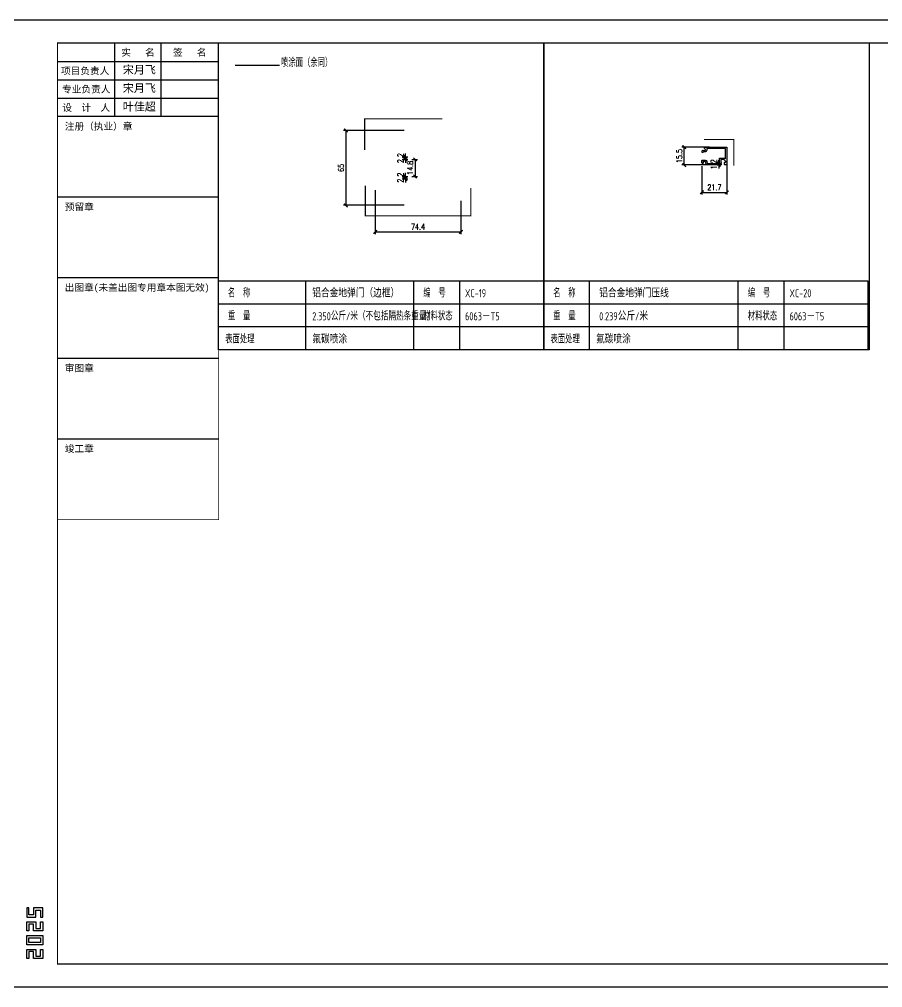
# Model space of a CAD drawing. Extents: x -51737 to 14768, y -80661 to -36245.
# Drawn here: x -49354 to -48604, y -80661 to -79820 of the extents above; entities that cross this region are included whole.
import ezdxf
from ezdxf.enums import TextEntityAlignment as Align

# ---------------------------------------------------------------- set-up
doc = ezdxf.new("R2010")
doc.units = 0
doc.linetypes.add('DASHED2', pattern=[9.525, 6.35, -3.175])
for name, color, linetype in [('!ZN5-铝材断面-6', 6, 'Continuous'), ('0-cxFrame', 155, 'Continuous'), ('0-symbol', 71, 'Continuous'), ('0-text', 7, 'Continuous'), ('0-细实线', 6, 'Continuous'), ('DIM', 173, 'Continuous'), ('qianming', 155, 'Continuous'), ('TEXT', 7, 'Continuous')]:
    doc.layers.add(name, color=color, linetype=linetype)
doc.layers.add('0-cxText', color=131, linetype='Continuous', lineweight=25)
doc.layers.add('0-图框', color=7, linetype='Continuous', lineweight=20)
doc.styles.add('CHINESE', font='ros1.shx', dxfattribs={"width": 0.8, "bigfont": 'hztxt.shx'})
doc.styles.add('cx_biaoti', font='')
doc.styles.add('cx_tuming', font='simhei.ttf')
doc.styles.add('cx_tuqian1', font='')
doc.styles.add('DHTEXT-1', font='ROMANS.shx', dxfattribs={"width": 0.7, "bigfont": 'CHINESE.shx'})
doc.styles.add('图框宋体', font='', dxfattribs={"width": 0.75})
doc.styles.add('样式 1', font='romans.shx', dxfattribs={"width": 0.7, "bigfont": 'chinese.shx'})
doc.styles.add('黑体', font='simhei.ttf', dxfattribs={"height": 12})
doc.styles.get('cx_biaoti').set_extended_font_data('SimSun')
doc.styles.get('cx_tuqian1').set_extended_font_data('SimSun')
doc.styles.get('图框宋体').set_extended_font_data('SimSun')
doc.dimstyles.new('ZN2', dxfattribs={"dimscale": 2, "dimtxt": 2.5, "dimasz": 1.5, "dimexe": 1, "dimexo": 2, "dimgap": 0.9, "dimtad": 1, "dimdec": 1, "dimdsep": 46, "dimtxsty": 'DHTEXT-1', "dimblk": 'ARCHTICK', "dimcen": 2.5, "dimclrd": 173, "dimclre": 173, "dimclrt": 7, "dimazin": 2, "dimtfac": 1, "dimtdec": 1, "dimtix": 1, "dimtmove": 2, "dimatfit": 3, "dimfxl": 0, "dimtolj": 1, "dimtzin": 0, "dimarcsym": 0})

# ---------------------------------------------------------------- blocks, each defined once
blk = doc.blocks.new('zjcx_lan_xinxi(Dragon)')
for p, q in [((7000, -3200), (0, -3200)), ((7000, -6700), (0, -6700)), ((7000, -10200), (0, -10200)), ((7000, -13700), (0, -13700)), ((7000, -17200), (0, -17200))]:
    blk.add_line(p, q)
at = {"const_width": 25}
blk.add_lwpolyline([(0, -20700), (7000, -20700), (7000, 0), (0, 0)], close=True, dxfattribs=at)
for points in [[(2500, -3200), (2500, 0)], [(4500, -3200), (4500, 0)], [(0, -800), (7000, -800)], [(0, -1600), (7000, -1600)], [(0, -2400), (7000, -2400)]]:
    blk.add_lwpolyline(points)
for points in [[(7000, -3200), (7000, 0)], [(0, -3200), (7000, -3200)], [(0, -20700), (7000, -20700), (7000, -3200)], [(0, -20700), (7000, -20700)]]:
    blk.add_lwpolyline(points, dxfattribs=at)
at = {"style": '图框宋体'}
for s, p in [('实   名', (3500, -400)), ('签   名', (5750, -400)), ('项目负责人', (1204, -1200)), ('专业负责人', (1250, -2000)), ('设  计  人', (1250, -2800))]:
    blk.add_text(s, height=300, dxfattribs=at).set_placement(p, align=Align.MIDDLE)
for s, p in [('注册（执业）章', (318, -3771)), ('预留章', (318, -7271)), ('出图章(未盖出图专用章本图无效)', (318, -10771)), ('审图章', (318, -14271)), ('竣工章', (318, -17771))]:
    blk.add_text(s, height=300, dxfattribs=at).set_placement(p)
blk = doc.blocks.new('T-信息(Dragon)')
at = {"layer": '0-cxFrame'}
blk.add_blockref('zjcx_lan_xinxi(Dragon)', (0, 0), dxfattribs=at)
at = {"layer": 'qianming', "color": 3, "style": 'cx_biaoti'}
for s, p in [('宋月飞', (3558, -1166)), ('宋月飞', (3558, -1966)), ('叶佳超', (3558, -2766))]:
    blk.add_text(s, height=350, dxfattribs=at).set_placement(p, align=Align.MIDDLE_CENTER)
blk = doc.blocks.new('TK22.A2 L(Dragon)')
at = {"layer": '0-cxFrame', "color": 7, "const_width": 0.5}
blk.add_lwpolyline([(0, 0), (-594, 0), (-594, 420), (0, 420)], close=True, dxfattribs=at)
at = {"layer": '0-cxFrame', "const_width": 0.5}
blk.add_lwpolyline([(-80, 10), (-574, 10), (-574, 410), (-80, 410)], close=True, dxfattribs=at)
at = {"layer": 'Defpoints', "color": 2}
for points in [[(-586.37, 34.37), (-587.37, 34.37), (-587.37, 30.37), (-583.37, 30.37), (-583.37, 33.37), (-581.37, 33.37), (-581.37, 30.37), (-580.37, 30.37), (-580.37, 34.37), (-584.37, 34.37), (-584.37, 31.37), (-586.37, 31.37), (-586.37, 34.37)], [(-586.37, 24.37), (-587.37, 24.37), (-587.37, 28.37), (-583.37, 28.37), (-583.37, 25.37), (-581.37, 25.37), (-581.37, 28.37), (-580.37, 28.37), (-580.37, 24.37), (-584.37, 24.37), (-584.37, 27.37), (-586.37, 27.37), (-586.37, 24.37)], [(-586.37, 12.37), (-587.37, 12.37), (-587.37, 16.37), (-583.37, 16.37), (-583.37, 13.37), (-581.37, 13.37), (-581.37, 16.37), (-580.37, 16.37), (-580.37, 12.37), (-584.37, 12.37), (-584.37, 15.37), (-586.37, 15.37), (-586.37, 12.37)]]:
    blk.add_lwpolyline(points, dxfattribs=at)
for points in [[(-587.37, 18.37), (-587.37, 22.37), (-580.37, 22.37), (-580.37, 18.37)], [(-586.37, 19.37), (-586.37, 21.37), (-581.37, 21.37), (-581.37, 19.37)]]:
    blk.add_lwpolyline(points, close=True, dxfattribs=at)
at = {"layer": '0-cxFrame', "xscale": 0.01, "yscale": 0.01, "zscale": 0.01}
blk.add_blockref('T-信息(Dragon)', (-574, 410), dxfattribs=at)
at = {"style": '黑体', "flags": 4}
blk.add_attdef('图幅', text='', height=3.3, dxfattribs=at).set_placement((-40, 3), align=Align.RIGHT)
at = {"layer": '0-cxText', "flags": 4}
for tag, height, style, p in [('建设单位', 3.5, 'cx_tuming', (-45, 240)), ('项目名称', 3.5, 'cx_tuming', (-45, 210)), ('子项名称', 3.5, 'cx_tuming', (-45, 180)), ('工程编号', 3.3, 'cx_tuqian1', (-35, 165)), ('图名1', 3.5, 'cx_tuming', (-45, 87)), ('图名2', 3.5, 'cx_tuming', (-45, 79)), ('图名3', 3.5, 'cx_tuming', (-45, 71)), ('出图日期', 3.3, 'cx_tuqian1', (-39, 60)), ('专业', 3.3, 'cx_tuqian1', (-55, 52)), ('图号', 3.3, 'cx_tuqian1', (-55, 44)), ('版次', 3.3, 'cx_tuqian1', (-20, 44))]:
    blk.add_attdef(tag, text='', height=height, dxfattribs=dict(at, style=style)).set_placement(p, align=Align.MIDDLE)
at = {"layer": 'Defpoints', "color": 6, "flags": 4}
for tag, height, style, p in [('tufu', 3.3, '黑体', (-12, 12)), ('dwfname', 4, 'cx_tuqian1', (-80, 3))]:
    blk.add_attdef(tag, text='', height=height, dxfattribs=dict(at, style=style)).set_placement(p, align=Align.RIGHT)
blk = doc.blocks.new('_ArchTick')
at = {"color": 0, "linetype": 'ByBlock', "const_width": 0.4}
blk.add_lwpolyline([(-0.5, -0.5), (0.5, 0.5)], dxfattribs=at)
blk = doc.blocks.new('*D53')
at = {"layer": 'Defpoints', "color": 0, "ltscale": 20, "transparency": 16777216}
for p in [(-49015.53, -79916.15), (-49070.04, -79981.15), (-49015.53, -79981.15)]:
    blk.add_point(p, dxfattribs=at)
at = {"layer": 'DIM', "color": 173, "linetype": 'ByBlock', "lineweight": -2, "ltscale": 20, "transparency": 16777216}
for p, q in [((-49019.53, -79916.15), (-49072.04, -79916.15)), ((-49070.04, -79916.15), (-49070.04, -79981.15)), ((-49019.53, -79981.15), (-49072.04, -79981.15))]:
    blk.add_line(p, q, dxfattribs=at)
at = {"layer": 'DIM', "color": 173, "lineweight": -2, "ltscale": 20, "transparency": 16777216, "xscale": 3, "yscale": 3, "zscale": 3}
for p, rotation in [((-49070.04, -79916.15), 90), ((-49070.04, -79981.15), 270)]:
    blk.add_blockref('_ArchTick', p, dxfattribs=dict(at, rotation=rotation))
at = {"layer": 'DIM', "color": 7, "ltscale": 20, "transparency": 16777216, "insert": (-49074.34, -79948.65), "char_height": 5, "attachment_point": 5, "rotation": 90, "style": 'DHTEXT-1'}
blk.add_mtext('\\A1;65', dxfattribs=at)
blk = doc.blocks.new('*D54')
at = {"layer": 'Defpoints', "color": 0, "ltscale": 20, "transparency": 16777216}
for p in [(-49044.56, -79964.01), (-48970.12, -79973.3), (-48970.12, -80004.17)]:
    blk.add_point(p, dxfattribs=at)
at = {"layer": 'DIM', "color": 173, "linetype": 'ByBlock', "lineweight": -2, "ltscale": 20, "transparency": 16777216}
for p, q in [((-49044.56, -79968.01), (-49044.56, -80006.17)), ((-48970.12, -79977.3), (-48970.12, -80006.17)), ((-49044.56, -80004.17), (-48970.12, -80004.17))]:
    blk.add_line(p, q, dxfattribs=at)
at = {"layer": 'DIM', "color": 173, "lineweight": -2, "ltscale": 20, "transparency": 16777216, "xscale": 3, "yscale": 3, "zscale": 3, "rotation": 180}
blk.add_blockref('_ArchTick', (-49044.56, -80004.17), dxfattribs=at)
at = {"layer": 'DIM', "color": 173, "lineweight": -2, "ltscale": 20, "transparency": 16777216, "xscale": 3, "yscale": 3, "zscale": 3}
blk.add_blockref('_ArchTick', (-48970.12, -80004.17), dxfattribs=at)
at = {"layer": 'DIM', "color": 7, "ltscale": 20, "transparency": 16777216, "insert": (-49007.34, -79999.87), "char_height": 5, "attachment_point": 5, "style": 'DHTEXT-1'}
blk.add_mtext('\\A1;74.4', dxfattribs=at)
blk = doc.blocks.new('*D55')
at = {"layer": 'Defpoints', "color": 0, "ltscale": 20, "transparency": 16777216}
for p in [(-48760.64, -79943.15), (-48738.94, -79939.16), (-48738.94, -79969.88)]:
    blk.add_point(p, dxfattribs=at)
at = {"layer": 'DIM', "color": 173, "linetype": 'ByBlock', "lineweight": -2, "ltscale": 20, "transparency": 16777216}
for p, q in [((-48738.94, -79943.16), (-48738.94, -79971.88)), ((-48760.64, -79947.15), (-48760.64, -79971.88)), ((-48760.64, -79969.88), (-48738.94, -79969.88))]:
    blk.add_line(p, q, dxfattribs=at)
at = {"layer": 'DIM', "color": 173, "lineweight": -2, "ltscale": 20, "transparency": 16777216, "xscale": 3, "yscale": 3, "zscale": 3, "rotation": 180}
blk.add_blockref('_ArchTick', (-48760.64, -79969.88), dxfattribs=at)
at = {"layer": 'DIM', "color": 173, "lineweight": -2, "ltscale": 20, "transparency": 16777216, "xscale": 3, "yscale": 3, "zscale": 3}
blk.add_blockref('_ArchTick', (-48738.94, -79969.88), dxfattribs=at)
at = {"layer": 'DIM', "color": 7, "ltscale": 20, "transparency": 16777216, "insert": (-48749.79, -79965.58), "char_height": 5, "attachment_point": 5, "style": 'DHTEXT-1'}
blk.add_mtext('\\A1;21.7', dxfattribs=at)
blk = doc.blocks.new('*D56')
at = {"layer": 'Defpoints', "color": 0, "ltscale": 20, "transparency": 16777216}
for p in [(-48775.96, -79930.62), (-48750.11, -79930.62), (-48750.11, -79946.12)]:
    blk.add_point(p, dxfattribs=at)
at = {"layer": 'DIM', "color": 173, "linetype": 'ByBlock', "lineweight": -2, "ltscale": 20, "transparency": 16777216}
for p, q in [((-48754.11, -79930.62), (-48777.96, -79930.62)), ((-48775.96, -79946.12), (-48775.96, -79930.62)), ((-48754.11, -79946.12), (-48777.96, -79946.12))]:
    blk.add_line(p, q, dxfattribs=at)
at = {"layer": 'DIM', "color": 173, "lineweight": -2, "ltscale": 20, "transparency": 16777216, "xscale": 3, "yscale": 3, "zscale": 3}
for p, rotation in [((-48775.96, -79930.62), 90), ((-48775.96, -79946.12), 270)]:
    blk.add_blockref('_ArchTick', p, dxfattribs=dict(at, rotation=rotation))
at = {"layer": 'DIM', "color": 7, "ltscale": 20, "transparency": 16777216, "insert": (-48780.26, -79938.37), "char_height": 5, "attachment_point": 5, "rotation": 90, "style": 'DHTEXT-1'}
blk.add_mtext('\\A1;15.5', dxfattribs=at)
blk = doc.blocks.new('*D57')
at = {"layer": 'Defpoints', "color": 0, "ltscale": 20, "transparency": 16777216}
for p in [(-48751.3, -79944.92), (-48751.3, -79946.12), (-48745.95, -79946.12)]:
    blk.add_point(p, dxfattribs=at)
at = {"layer": 'DIM', "color": 173, "linetype": 'ByBlock', "lineweight": -2, "ltscale": 20, "transparency": 16777216}
for p, q in [((-48747.3, -79944.92), (-48743.95, -79944.92)), ((-48745.95, -79944.92), (-48745.95, -79941.92)), ((-48745.95, -79944.92), (-48745.95, -79946.12)), ((-48747.3, -79946.12), (-48743.95, -79946.12)), ((-48745.95, -79946.12), (-48745.95, -79949.12))]:
    blk.add_line(p, q, dxfattribs=at)
at = {"layer": 'DIM', "color": 173, "lineweight": -2, "ltscale": 20, "transparency": 16777216, "xscale": 3, "yscale": 3, "zscale": 3}
for p, rotation in [((-48745.95, -79944.92), 270), ((-48745.95, -79946.12), 90)]:
    blk.add_blockref('_ArchTick', p, dxfattribs=dict(at, rotation=rotation))
at = {"layer": 'DIM', "color": 7, "ltscale": 20, "transparency": 16777216, "insert": (-48750.25, -79945.52), "char_height": 5, "attachment_point": 5, "rotation": 90, "style": 'DHTEXT-1'}
blk.add_mtext('\\A1;1.2', dxfattribs=at)
blk = doc.blocks.new('*D82')
at = {"layer": 'Defpoints', "color": 0, "ltscale": 20, "transparency": 16777216}
for p in [(-49025.13, -79956.05), (-49025.13, -79958.25), (-49018.32, -79956.05)]:
    blk.add_point(p, dxfattribs=at)
at = {"layer": 'DIM', "color": 173, "linetype": 'ByBlock', "lineweight": -2, "ltscale": 20, "transparency": 16777216}
for p, q in [((-49018.32, -79956.05), (-49018.32, -79953.05)), ((-49021.13, -79956.05), (-49016.32, -79956.05)), ((-49021.13, -79958.25), (-49016.32, -79958.25)), ((-49018.32, -79958.25), (-49018.32, -79956.05)), ((-49018.32, -79958.25), (-49018.32, -79961.25))]:
    blk.add_line(p, q, dxfattribs=at)
at = {"layer": 'DIM', "color": 173, "lineweight": -2, "ltscale": 20, "transparency": 16777216, "xscale": 3, "yscale": 3, "zscale": 3}
for p, rotation in [((-49018.32, -79956.05), 270), ((-49018.32, -79958.25), 90)]:
    blk.add_blockref('_ArchTick', p, dxfattribs=dict(at, rotation=rotation))
at = {"layer": 'DIM', "color": 7, "ltscale": 20, "transparency": 16777216, "insert": (-49022.62, -79957.15), "char_height": 5, "attachment_point": 5, "rotation": 90, "style": 'DHTEXT-1'}
blk.add_mtext('\\A1;2.2', dxfattribs=at)
blk = doc.blocks.new('*D83')
at = {"layer": 'Defpoints', "color": 0, "ltscale": 20, "transparency": 16777216}
for p in [(-49016.73, -79941.25), (-49016.73, -79956.05), (-49009.92, -79956.05)]:
    blk.add_point(p, dxfattribs=at)
at = {"layer": 'DIM', "color": 173, "linetype": 'ByBlock', "lineweight": -2, "ltscale": 20, "transparency": 16777216}
for p, q in [((-49012.73, -79941.25), (-49007.92, -79941.25)), ((-49009.92, -79941.25), (-49009.92, -79956.05)), ((-49012.73, -79956.05), (-49007.92, -79956.05))]:
    blk.add_line(p, q, dxfattribs=at)
at = {"layer": 'DIM', "color": 173, "lineweight": -2, "ltscale": 20, "transparency": 16777216, "xscale": 3, "yscale": 3, "zscale": 3}
for p, rotation in [((-49009.92, -79941.25), 90), ((-49009.92, -79956.05), 270)]:
    blk.add_blockref('_ArchTick', p, dxfattribs=dict(at, rotation=rotation))
at = {"layer": 'DIM', "color": 7, "ltscale": 20, "transparency": 16777216, "insert": (-49014.22, -79948.65), "char_height": 5, "attachment_point": 5, "rotation": 90, "style": 'DHTEXT-1'}
blk.add_mtext('\\A1;14.8', dxfattribs=at)
blk = doc.blocks.new('*D84')
at = {"layer": 'Defpoints', "color": 0, "ltscale": 20, "transparency": 16777216}
for p in [(-49025.13, -79939.05), (-49025.13, -79941.25), (-49018.32, -79939.05)]:
    blk.add_point(p, dxfattribs=at)
at = {"layer": 'DIM', "color": 173, "linetype": 'ByBlock', "lineweight": -2, "ltscale": 20, "transparency": 16777216}
for p, q in [((-49018.32, -79939.05), (-49018.32, -79936.05)), ((-49021.13, -79939.05), (-49016.32, -79939.05)), ((-49021.13, -79941.25), (-49016.32, -79941.25)), ((-49018.32, -79941.25), (-49018.32, -79939.05)), ((-49018.32, -79941.25), (-49018.32, -79944.25))]:
    blk.add_line(p, q, dxfattribs=at)
at = {"layer": 'DIM', "color": 173, "lineweight": -2, "ltscale": 20, "transparency": 16777216, "xscale": 3, "yscale": 3, "zscale": 3}
for p, rotation in [((-49018.32, -79939.05), 270), ((-49018.32, -79941.25), 90)]:
    blk.add_blockref('_ArchTick', p, dxfattribs=dict(at, rotation=rotation))
at = {"layer": 'DIM', "color": 7, "ltscale": 20, "transparency": 16777216, "insert": (-49022.62, -79940.15), "char_height": 5, "attachment_point": 5, "rotation": 90, "style": 'DHTEXT-1'}
blk.add_mtext('\\A1;2.2', dxfattribs=at)

msp = doc.modelspace()

# ---------------------------------------------------------------- linework, layer by layer
at = {"layer": '!ZN5-铝材断面-6'}
msp.add_lwpolyline([(-48757.65, -79933.11), (-48757.65, -79932.68, 0.338321), (-48758.02, -79932.2, -0.338321), (-48758.24, -79931.91), (-48758.24, -79930.92, -0.414214), (-48757.94, -79930.62), (-48739.24, -79930.62, -0.414214), (-48738.94, -79930.92), (-48738.94, -79945.92, -0.414214), (-48739.14, -79946.12), (-48740.64, -79946.12, -0.414204), (-48740.94, -79945.82), (-48740.94, -79945.12), (-48740.69, -79945.12), (-48740.94, -79944.42), (-48740.69, -79944.42), (-48740.94, -79943.72), (-48740.44, -79943.72, 0.668179), (-48740.09, -79942.86), (-48741.55, -79941.4, 0.198904), (-48741.76, -79941.32), (-48743.89, -79941.32, 0.414214), (-48744.19, -79941.62), (-48744.19, -79943.72), (-48743.94, -79943.72), (-48744.19, -79944.42), (-48743.94, -79944.42), (-48744.19, -79945.12), (-48743.94, -79945.12), (-48743.94, -79945.92, -0.414223), (-48744.14, -79946.12), (-48756.08, -79946.12, -0.339454), (-48757.04, -79945.37), (-48757.59, -79943.34, 0.339454), (-48757.88, -79943.12), (-48759.54, -79943.12, 0.618034), (-48759.7, -79943.44, -0.162278), (-48759.64, -79943.62), (-48759.64, -79944.57, -0.668179), (-48760.16, -79944.78), (-48760.35, -79944.58, -0.198912), (-48760.64, -79943.88), (-48760.64, -79942.42, -0.414214), (-48760.14, -79941.92), (-48757.88, -79941.92, -0.339454), (-48756.43, -79943.03), (-48755.98, -79944.69, 0.339454), (-48755.69, -79944.92), (-48745.59, -79944.92, 0.414214), (-48745.39, -79944.72), (-48745.39, -79940.42, -0.414214), (-48745.09, -79940.12), (-48741.26, -79940.12, -0.198904), (-48741.05, -79940.2), (-48740.66, -79940.59, 0.668167), (-48740.14, -79940.38), (-48740.14, -79932.12, 0.414214), (-48740.44, -79931.82), (-48756.16, -79931.82, 0.451416), (-48756.45, -79932.15), (-48756.45, -79933.31, -0.414214), (-48757.95, -79934.81), (-48759.38, -79934.81, 0.198912), (-48759.59, -79934.9), (-48759.93, -79935.24, -0.668179), (-48760.44, -79935.02), (-48760.44, -79934.27, -0.198912), (-48760.15, -79933.56), (-48759.96, -79933.37, -0.339454), (-48759.72, -79933.33), (-48759.31, -79933.57, 0.131652), (-48759.16, -79933.61), (-48758.15, -79933.61, 0.414214)], format="xyb", close=True, dxfattribs=at)
at = {"layer": '0-symbol'}
for p, q in [((-49105.15, -80046.8), (-49105.15, -80106.8)), ((-49011.39, -80046.8), (-49011.39, -80106.8)), ((-48971.39, -80046.8), (-48971.39, -80106.8)), ((-48858.53, -80046.8), (-48858.53, -80106.8)), ((-48729.35, -80046.8), (-48729.35, -80106.8)), ((-48689.35, -80046.8), (-48689.35, -80106.8)), ((-49180.71, -80066.8, 0), (-48898.04, -80066.8)), ((-48898.04, -80066.8), (-48616.37, -80066.8)), ((-48898.04, -80086.8), (-49180.71, -80086.8, 0)), ((-48616.37, -80086.8), (-48898.04, -80086.8))]:
    msp.add_line(p, q, dxfattribs=at)
for points in [[(-48898.04, -80106.8), (-49180.71, -80106.8), (-49180.71, -79840.13), (-48898.04, -79840.13)], [(-48615.37, -80106.8), (-48898.04, -80106.8), (-48898.04, -79840.13), (-48615.37, -79840.13)], [(-49180.71, -80046.8), (-48898.04, -80046.8), (-48898.04, -80106.8), (-49180.71, -80106.8)], [(-48898.04, -80046.8), (-48616.37, -80046.8), (-48616.37, -80106.8), (-48898.04, -80106.8)]]:
    msp.add_lwpolyline(points, close=True, dxfattribs=at)
at = {"layer": '0-细实线', "color": 3, "linetype": 'DASHED2', "ltscale": 0.5, "const_width": 1}
for points in [[(-49166.5, -79859.56), (-49127.53, -79859.56)], [(-49053.73, -79933.21), (-49053.73, -79905.98), (-48986.36, -79905.98)], [(-48758.86, -79923.9), (-48732.91, -79923.9), (-48732.91, -79946.66)], [(-49053.17, -79964.14), (-49053.17, -79990.28), (-48961.46, -79990.28), (-48961.46, -79966.18)]]:
    msp.add_lwpolyline(points, dxfattribs=at)

# ---------------------------------------------------------------- block references
at = {"layer": '0-cxFrame', "xscale": 2, "yscale": 2, "zscale": 2}
msp.add_blockref('TK22.A2 L(Dragon)', (-48172.71, -80660.13), dxfattribs=at)

# ---------------------------------------------------------------- texts
at = {"layer": '0-text', "color": 3, "style": 'CHINESE'}
for s, width, p in [('铝合金地弹门（边框）', 0.8, (-49099.28, -80057.51)), ('XC-19', 0.8, (-48966.52, -80057.51, 0)), ('铝合金地弹门压线', 0.8, (-48849.9, -80057.51)), ('XC-20', 0.8, (-48684.48, -80057.51, 0)), ('2.350公斤/米（不包括隔热条重量）   ', 0.7, (-49099.28, -80077.51)), ('6063－T5', 0.8, (-48966.52, -80077.51)), ('0.239公斤/米 ', 0.8, (-48849.9, -80077.51)), ('6063－T5', 0.8, (-48684.48, -80077.51)), ('氟碳喷涂', 0.8, (-49099.28, -80097.51)), ('氟碳喷涂', 0.8, (-48852.65, -80097.51))]:
    msp.add_text(s, height=7, dxfattribs=dict(at, width=width)).set_placement(p, align=Align.MIDDLE_LEFT)
at = {"layer": '0-图框', "style": '样式 1', "width": 0.7}
for s, p in [('名  称', (-49172.57, -80057.51)), ('编  号', (-49002.76, -80057.51)), ('名  称', (-48889.9, -80057.51)), ('编  号', (-48720.72, -80057.51)), ('重  量', (-49172.57, -80077.51)), ('材料状态', (-49002.76, -80077.51)), ('重  量', (-48889.9, -80077.51)), ('材料状态', (-48720.72, -80077.51)), ('表面处理', (-49174.88, -80097.51)), ('表面处理', (-48892.21, -80097.51))]:
    msp.add_text(s, height=7, dxfattribs=at).set_placement(p, align=Align.MIDDLE_LEFT)
at = {"layer": 'TEXT', "color": 2, "style": '样式 1', "width": 0.7}
msp.add_text('喷涂面（余同）', height=7, dxfattribs=at).set_placement((-49104.15, -79863.04), align=Align.BOTTOM_CENTER)

# ---------------------------------------------------------------- dimensions: what is measured, and where the dimension line sits
at = {"layer": 'DIM', "ltscale": 20}
for base, p1, p2, picture, middle in [((-49070.04, -79981.15), (-49015.53, -79916.15), (-49015.53, -79981.15), '*D53', (-49074.34, -79948.65)), ((-49018.32, -79939.05), (-49025.13, -79941.25), (-49025.13, -79939.05), '*D84', (-49022.62, -79940.15)), ((-48775.96, -79930.62), (-48750.11, -79946.12), (-48750.11, -79930.62), '*D56', (-48780.26, -79938.37)), ((-49009.92, -79956.05), (-49016.73, -79941.25), (-49016.73, -79956.05), '*D83', (-49014.22, -79948.65)), ((-48745.95, -79946.12), (-48751.3, -79944.92), (-48751.3, -79946.12), '*D57', (-48750.25, -79945.52)), ((-49018.32, -79956.05), (-49025.13, -79958.25), (-49025.13, -79956.05), '*D82', (-49022.62, -79957.15))]:
    dim = msp.add_linear_dim(base=base, p1=p1, p2=p2, angle=90, dimstyle='ZN2', dxfattribs=at)
    dim.commit()
    dim.dimension.update_dxf_attribs({"geometry": picture, "text_midpoint": middle})
for base, p1, p2, picture, middle in [((-48738.94, -79969.88), (-48760.64, -79943.15), (-48738.94, -79939.16), '*D55', (-48749.79, -79965.58)), ((-48970.12, -80004.17), (-49044.56, -79964.01), (-48970.12, -79973.3), '*D54', (-49007.34, -79999.87))]:
    dim = msp.add_linear_dim(base=base, p1=p1, p2=p2, dimstyle='ZN2', dxfattribs=at)
    dim.commit()
    dim.dimension.update_dxf_attribs({"geometry": picture, "text_midpoint": middle})

doc.saveas('drawing.dxf')
